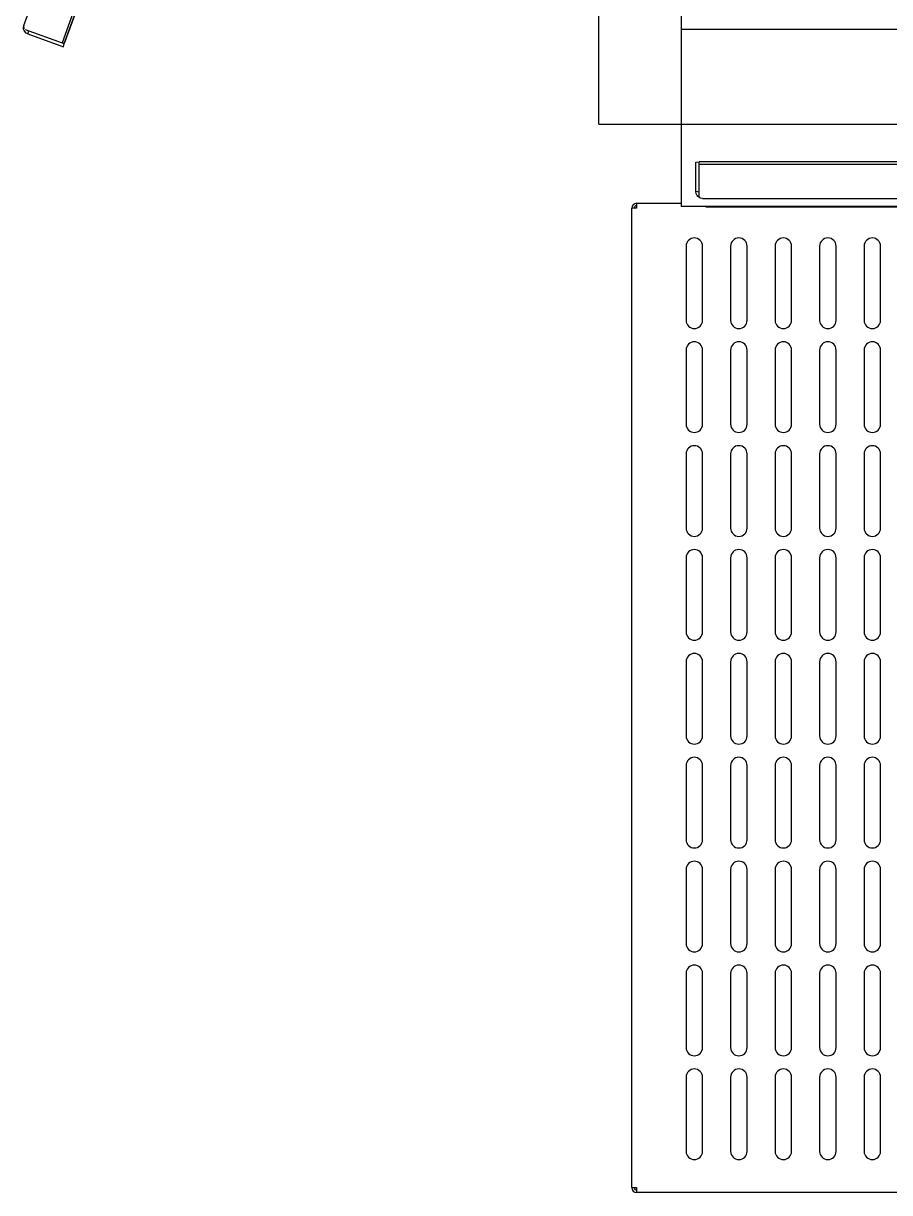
# Model space of a CAD drawing. Header units: millimetres. Extents: x -187347 to 135007, y -6415 to 292048.
# Drawn here: x -68201 to -67675, y 33532 to 34241 of the extents above; entities that cross this region are included whole.
import ezdxf

# ---------------------------------------------------------------- set-up
doc = ezdxf.new("R2010")
doc.units = ezdxf.units.MM
doc.header["$LTSCALE"] = 100
doc.layers.add('Layout Cabinplant', color=30, linetype='Continuous')

# ---------------------------------------------------------------- blocks, each defined once
blk = doc.blocks.new('CP_Whole bird batching')
at = {"layer": 'Layout Cabinplant', "linetype": 'Continuous'}
for p, q in [((-50764.06, -1369.41), (-50763.21, -1368.57)), ((-50763.21, -1368.57), (-50762.52, -1368.16)), ((-50762.52, -1368.16), (-50761.77, -1367.89)), ((-50761.77, -1367.89), (-50760.98, -1367.78)), ((-50760.28, -1367.94), (-50761.29, -1368.26)), ((-50760.98, -1367.78), (-50760.28, -1367.94)), ((-50760.28, -1367.94), (-50759.44, -1368.09)), ((-50759.44, -1368.09), (-50760.28, -1367.94)), ((-50759.44, -1368.09), (-49890.22, -1684.46)), ((-50764.56, -1370.48), (-50772.43, -1392.09)), ((-50761.86, -1368.9), (-50769.98, -1391.21)), ((-50764.56, -1370.48), (-50764.06, -1369.41)), ((-50764.56, -1370.48), (-50762.68, -1371.16)), ((-50772.43, -1392.09), (-50770.46, -1392.54)), ((-50769.98, -1391.21), (-50770.46, -1392.54)), ((-49897.49, -1710.28), (-50770.46, -1392.54)), ((-50770.46, -1392.54), (-49897.49, -1710.28)), ((-49897.01, -1708.95), (-50769.98, -1391.21)), ((-50819.34, -1716.76), (-50239.02, -1716.76)), ((-50819.34, -1716.76), (-50239.02, -1716.76)), ((-50819.34, -1716.76), (-50819.34, -1720.26)), ((-50819.34, -1720.26), (-50819.34, -1763.26)), ((-51464.34, -1736.76), (-51464.34, -1739.76)), ((-51464.34, -1736.76), (-50870.34, -1736.76)), ((-50870.34, -1739.76), (-50870.34, -1736.76)), ((-51464.34, -1739.76), (-51467.34, -1739.76)), ((-51467.34, -2589.76), (-51467.34, -1739.76)), ((-50867.34, -1739.76), (-50870.34, -1739.76)), ((-50867.34, -1739.76), (-50867.34, -1766.76)), ((-50819.34, -1763.26), (-50819.34, -1766.76)), ((-51397.34, -1769.76), (-51442.34, -1769.76)), ((-51334.34, -1769.76), (-51379.34, -1769.76)), ((-51271.34, -1769.76), (-51316.34, -1769.76)), ((-51208.34, -1769.76), (-51253.34, -1769.76)), ((-51145.34, -1769.76), (-51190.34, -1769.76)), ((-51082.34, -1769.76), (-51127.34, -1769.76)), ((-51019.34, -1769.76), (-51064.34, -1769.76)), ((-50956.34, -1769.76), (-51001.34, -1769.76)), ((-50893.34, -1769.76), (-50938.34, -1769.76)), ((-50869.34, -2562.76), (-50869.34, -1766.76)), ((-50865.84, -1766.76), (-50869.34, -1766.76)), ((-50822.84, -1766.76), (-50865.84, -1766.76)), ((-50819.34, -1766.76), (-50822.84, -1766.76)), ((-50819.34, -1766.76), (-50819.34, -2562.76)), ((-50761.84, -1766.76), (-50819.34, -1766.76)), ((-50761.84, -2562.76), (-50761.84, -1766.76)), ((-50759.84, -1766.76), (-50761.84, -1766.76)), ((-50738.84, -1766.76), (-50759.84, -1766.76)), ((-51442.34, -1779.76), (-51397.34, -1779.76)), ((-51379.34, -1779.76), (-51334.34, -1779.76)), ((-51316.34, -1779.76), (-51271.34, -1779.76)), ((-51253.34, -1779.76), (-51208.34, -1779.76)), ((-51190.34, -1779.76), (-51145.34, -1779.76)), ((-51127.34, -1779.76), (-51082.34, -1779.76)), ((-51064.34, -1779.76), (-51019.34, -1779.76)), ((-51001.34, -1779.76), (-50956.34, -1779.76)), ((-50938.34, -1779.76), (-50893.34, -1779.76)), ((-50864.38, -1779.76), (-50864.17, -1778.6)), ((-50864.38, -1779.76), (-50864.17, -1778.6)), ((-50864.38, -1779.76), (-50864.38, -2547.76)), ((-50864.17, -1778.6), (-50863.37, -1777.92)), ((-50864.17, -1778.6), (-50864.04, -1778.23)), ((-50864.04, -1778.23), (-50863.67, -1777.54)), ((-50863.67, -1777.54), (-50863.17, -1776.93)), ((-50863.17, -1776.93), (-50862.57, -1776.43)), ((-50862.97, -1777.76), (-50843.61, -1777.76)), ((-50862.57, -1776.43), (-50861.87, -1776.06)), ((-50861.87, -1776.06), (-50861.51, -1775.93)), ((-50861.51, -1775.93), (-50860.05, -1775.76)), ((-50860.05, -1775.76), (-50860.34, -1777.76)), ((-50860.05, -1775.76), (-50842.34, -1775.76)), ((-50843.61, -1777.76), (-50843.61, -2549.76)), ((-50843.61, -1777.76), (-50842.19, -1777.76)), ((-50842.34, -1775.76), (-50842.19, -1777.76)), ((-50842.34, -2549.76), (-50842.19, -1777.76)), ((-50869.4, -1781.76), (-50869.4, -2549.76)), ((-51397.34, -1796.76), (-51442.34, -1796.76)), ((-51334.34, -1796.76), (-51379.34, -1796.76)), ((-51271.34, -1796.76), (-51316.34, -1796.76)), ((-51208.34, -1796.76), (-51253.34, -1796.76)), ((-51145.34, -1796.76), (-51190.34, -1796.76)), ((-51082.34, -1796.76), (-51127.34, -1796.76)), ((-51019.34, -1796.76), (-51064.34, -1796.76)), ((-50956.34, -1796.76), (-51001.34, -1796.76)), ((-50893.34, -1796.76), (-50938.34, -1796.76)), ((-51442.34, -1806.76), (-51397.34, -1806.76)), ((-51379.34, -1806.76), (-51334.34, -1806.76)), ((-51316.34, -1806.76), (-51271.34, -1806.76)), ((-51253.34, -1806.76), (-51208.34, -1806.76)), ((-51190.34, -1806.76), (-51145.34, -1806.76)), ((-51127.34, -1806.76), (-51082.34, -1806.76)), ((-51064.34, -1806.76), (-51019.34, -1806.76)), ((-51001.34, -1806.76), (-50956.34, -1806.76)), ((-50938.34, -1806.76), (-50893.34, -1806.76)), ((-51397.34, -1823.76), (-51442.34, -1823.76)), ((-51334.34, -1823.76), (-51379.34, -1823.76)), ((-51271.34, -1823.76), (-51316.34, -1823.76)), ((-51208.34, -1823.76), (-51253.34, -1823.76)), ((-51145.34, -1823.76), (-51190.34, -1823.76)), ((-51082.34, -1823.76), (-51127.34, -1823.76)), ((-51019.34, -1823.76), (-51064.34, -1823.76)), ((-50956.34, -1823.76), (-51001.34, -1823.76)), ((-50893.34, -1823.76), (-50938.34, -1823.76)), ((-51442.34, -1833.76), (-51397.34, -1833.76)), ((-51379.34, -1833.76), (-51334.34, -1833.76)), ((-51316.34, -1833.76), (-51271.34, -1833.76)), ((-51253.34, -1833.76), (-51208.34, -1833.76)), ((-51190.34, -1833.76), (-51145.34, -1833.76)), ((-51127.34, -1833.76), (-51082.34, -1833.76)), ((-51064.34, -1833.76), (-51019.34, -1833.76)), ((-51001.34, -1833.76), (-50956.34, -1833.76)), ((-50938.34, -1833.76), (-50893.34, -1833.76)), ((-51397.34, -1850.76), (-51442.34, -1850.76)), ((-51334.34, -1850.76), (-51379.34, -1850.76)), ((-51271.34, -1850.76), (-51316.34, -1850.76)), ((-51208.34, -1850.76), (-51253.34, -1850.76)), ((-51145.34, -1850.76), (-51190.34, -1850.76)), ((-51082.34, -1850.76), (-51127.34, -1850.76)), ((-51019.34, -1850.76), (-51064.34, -1850.76)), ((-50956.34, -1850.76), (-51001.34, -1850.76)), ((-50893.34, -1850.76), (-50938.34, -1850.76)), ((-51442.34, -1860.76), (-51397.34, -1860.76)), ((-51379.34, -1860.76), (-51334.34, -1860.76)), ((-51316.34, -1860.76), (-51271.34, -1860.76)), ((-51253.34, -1860.76), (-51208.34, -1860.76)), ((-51190.34, -1860.76), (-51145.34, -1860.76)), ((-51127.34, -1860.76), (-51082.34, -1860.76)), ((-51064.34, -1860.76), (-51019.34, -1860.76)), ((-51001.34, -1860.76), (-50956.34, -1860.76)), ((-50938.34, -1860.76), (-50893.34, -1860.76)), ((-51397.34, -1877.76), (-51442.34, -1877.76)), ((-51334.34, -1877.76), (-51379.34, -1877.76)), ((-51271.34, -1877.76), (-51316.34, -1877.76)), ((-51208.34, -1877.76), (-51253.34, -1877.76)), ((-51145.34, -1877.76), (-51190.34, -1877.76)), ((-51082.34, -1877.76), (-51127.34, -1877.76)), ((-51019.34, -1877.76), (-51064.34, -1877.76)), ((-50956.34, -1877.76), (-51001.34, -1877.76)), ((-50893.34, -1877.76), (-50938.34, -1877.76)), ((-51442.34, -1887.76), (-51397.34, -1887.76)), ((-51379.34, -1887.76), (-51334.34, -1887.76)), ((-51316.34, -1887.76), (-51271.34, -1887.76)), ((-51253.34, -1887.76), (-51208.34, -1887.76)), ((-51190.34, -1887.76), (-51145.34, -1887.76)), ((-51127.34, -1887.76), (-51082.34, -1887.76)), ((-51064.34, -1887.76), (-51019.34, -1887.76)), ((-51001.34, -1887.76), (-50956.34, -1887.76)), ((-50938.34, -1887.76), (-50893.34, -1887.76))]:
    blk.add_line(p, q, dxfattribs=at)
for centre, radius, start, end in [((-51464.34, -1739.76), 3, 90, 180), ((-50870.34, -1739.76), 3, 0, 90), ((-51464.34, -1739.76), 1.5, 90, 180), ((-50870.34, -1739.76), 1.5, 0, 90), ((-51442.34, -1774.76), 5, 90, 270), ((-51397.34, -1774.76), 5, 270, 90), ((-51379.34, -1774.76), 5, 90, 270), ((-51334.34, -1774.76), 5, 270, 90), ((-51316.34, -1774.76), 5, 90, 270), ((-51271.34, -1774.76), 5, 270, 90), ((-51253.34, -1774.76), 5, 90, 270), ((-51208.34, -1774.76), 5, 270, 90), ((-51190.34, -1774.76), 5, 90, 270), ((-51145.34, -1774.76), 5, 270, 90), ((-51127.34, -1774.76), 5, 90, 270), ((-51082.34, -1774.76), 5, 270, 90), ((-51064.34, -1774.76), 5, 90, 270), ((-51019.34, -1774.76), 5, 270, 90), ((-51001.34, -1774.76), 5, 90, 270), ((-50956.34, -1774.76), 5, 270, 90), ((-50938.34, -1774.76), 5, 90, 270), ((-50893.34, -1774.76), 5, 270, 90), ((-51442.34, -1801.76), 5, 90, 270), ((-51397.34, -1801.76), 5, 270, 90), ((-51379.34, -1801.76), 5, 90, 270), ((-51334.34, -1801.76), 5, 270, 90), ((-51316.34, -1801.76), 5, 90, 270), ((-51271.34, -1801.76), 5, 270, 90), ((-51253.34, -1801.76), 5, 90, 270), ((-51208.34, -1801.76), 5, 270, 90), ((-51190.34, -1801.76), 5, 90, 270), ((-51145.34, -1801.76), 5, 270, 90), ((-51127.34, -1801.76), 5, 90, 270), ((-51082.34, -1801.76), 5, 270, 90), ((-51064.34, -1801.76), 5, 90, 270), ((-51019.34, -1801.76), 5, 270, 90), ((-51001.34, -1801.76), 5, 90, 270), ((-50956.34, -1801.76), 5, 270, 90), ((-50938.34, -1801.76), 5, 90, 270), ((-50893.34, -1801.76), 5, 270, 90), ((-51442.34, -1828.76), 5, 90, 270), ((-51397.34, -1828.76), 5, 270, 90), ((-51379.34, -1828.76), 5, 90, 270), ((-51334.34, -1828.76), 5, 270, 90), ((-51316.34, -1828.76), 5, 90, 270), ((-51271.34, -1828.76), 5, 270, 90), ((-51253.34, -1828.76), 5, 90, 270), ((-51208.34, -1828.76), 5, 270, 90), ((-51190.34, -1828.76), 5, 90, 270), ((-51145.34, -1828.76), 5, 270, 90), ((-51127.34, -1828.76), 5, 90, 270), ((-51082.34, -1828.76), 5, 270, 90), ((-51064.34, -1828.76), 5, 90, 270), ((-51019.34, -1828.76), 5, 270, 90), ((-51001.34, -1828.76), 5, 90, 270), ((-50956.34, -1828.76), 5, 270, 90), ((-50938.34, -1828.76), 5, 90, 270), ((-50893.34, -1828.76), 5, 270, 90), ((-51442.34, -1855.76), 5, 90, 270), ((-51397.34, -1855.76), 5, 270, 90), ((-51379.34, -1855.76), 5, 90, 270), ((-51334.34, -1855.76), 5, 270, 90), ((-51316.34, -1855.76), 5, 90, 270), ((-51271.34, -1855.76), 5, 270, 90), ((-51253.34, -1855.76), 5, 90, 270), ((-51208.34, -1855.76), 5, 270, 90), ((-51190.34, -1855.76), 5, 90, 270), ((-51145.34, -1855.76), 5, 270, 90), ((-51127.34, -1855.76), 5, 90, 270), ((-51082.34, -1855.76), 5, 270, 90), ((-51064.34, -1855.76), 5, 90, 270), ((-51019.34, -1855.76), 5, 270, 90), ((-51001.34, -1855.76), 5, 90, 270), ((-50956.34, -1855.76), 5, 270, 90), ((-50938.34, -1855.76), 5, 90, 270), ((-50893.34, -1855.76), 5, 270, 90), ((-51442.34, -1882.76), 5, 90, 270), ((-51397.34, -1882.76), 5, 270, 90), ((-51379.34, -1882.76), 5, 90, 270), ((-51334.34, -1882.76), 5, 270, 90), ((-51316.34, -1882.76), 5, 90, 270), ((-51271.34, -1882.76), 5, 270, 90), ((-51253.34, -1882.76), 5, 90, 270), ((-51208.34, -1882.76), 5, 270, 90), ((-51190.34, -1882.76), 5, 90, 270), ((-51145.34, -1882.76), 5, 270, 90), ((-51127.34, -1882.76), 5, 90, 270), ((-51082.34, -1882.76), 5, 270, 90), ((-51064.34, -1882.76), 5, 90, 270), ((-51019.34, -1882.76), 5, 270, 90), ((-51001.34, -1882.76), 5, 90, 270), ((-50956.34, -1882.76), 5, 270, 90), ((-50938.34, -1882.76), 5, 90, 270), ((-50893.34, -1882.76), 5, 270, 90)]:
    blk.add_arc(centre, radius, start, end, dxfattribs=at)

msp = doc.modelspace()

# ---------------------------------------------------------------- block references
at = {"layer": 'Layout Cabinplant', "rotation": 90}
msp.add_blockref('CP_Whole bird batching', (-69568.46, 84998.95, 0), dxfattribs=at)

doc.saveas('drawing.dxf')
